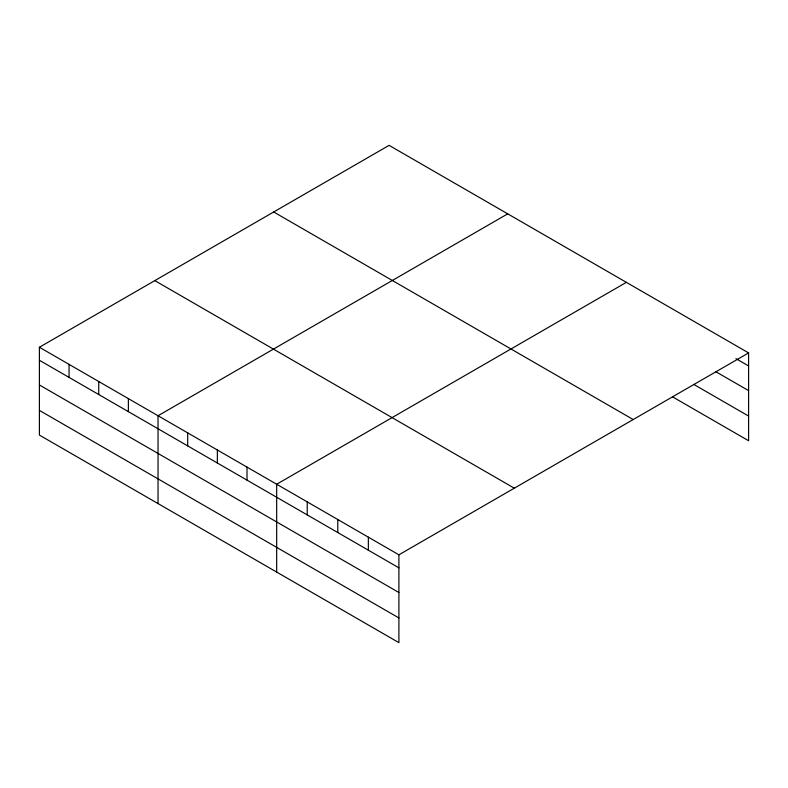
<?xml version="1.0" encoding="UTF-8"?>
<svg xmlns="http://www.w3.org/2000/svg" width="788" height="788" viewBox="0 0 788 788"><rect width="100%" height="100%" fill="white"/><g stroke="black" fill="none" stroke-linecap="round" stroke-linejoin="round"><path stroke-width="1.18" d="M39.4 347.252L398.905 554.811L398.905 642.644L39.4 435.084L39.4 347.252L389.095 145.356L748.6 352.916L748.6 440.748L672.735 396.945M507.728 213.853L158.033 415.749L158.033 503.571M626.371 282.35L276.677 484.246L276.677 572.068M398.905 554.811L748.6 352.916M735.953 358.639L748.6 365.937M715.937 371.769L748.6 390.621M693.804 384.426L748.6 416.064M273.692 211.982L633.197 419.541M154.803 280.626L514.308 488.186M39.4 360.274L398.905 567.833M39.4 384.958L398.905 592.517M39.4 410.39L398.905 617.95M368.351 537.17L368.351 550.191M337.786 519.528L337.786 532.54M307.231 501.887L307.231 514.899M247.018 467.117L247.018 480.138M217.36 449.997L217.36 463.009M187.692 432.868L187.692 445.89M128.375 398.62L128.375 411.641M98.717 381.5L98.717 394.522M69.058 364.381L69.058 377.393"/></g></svg>
